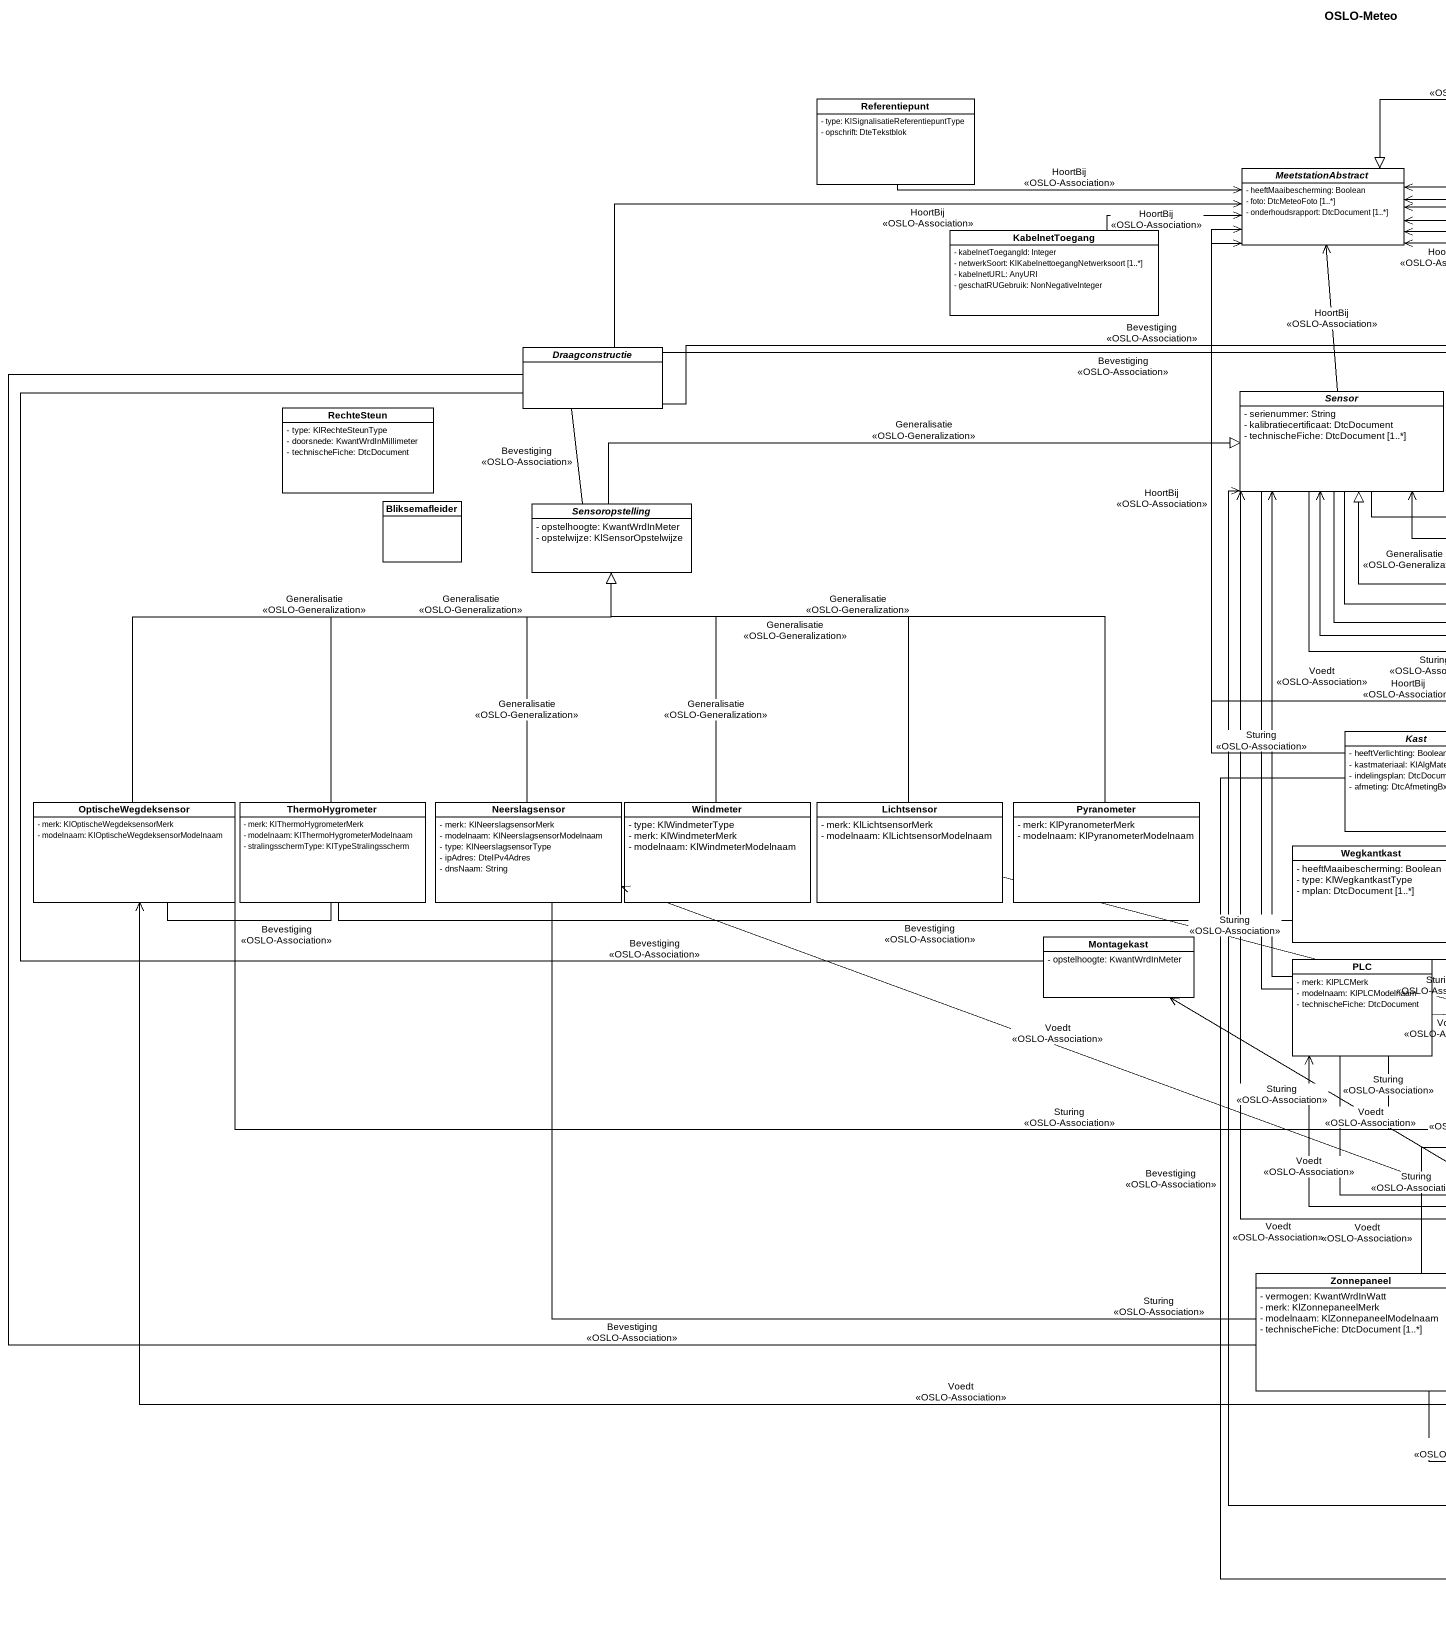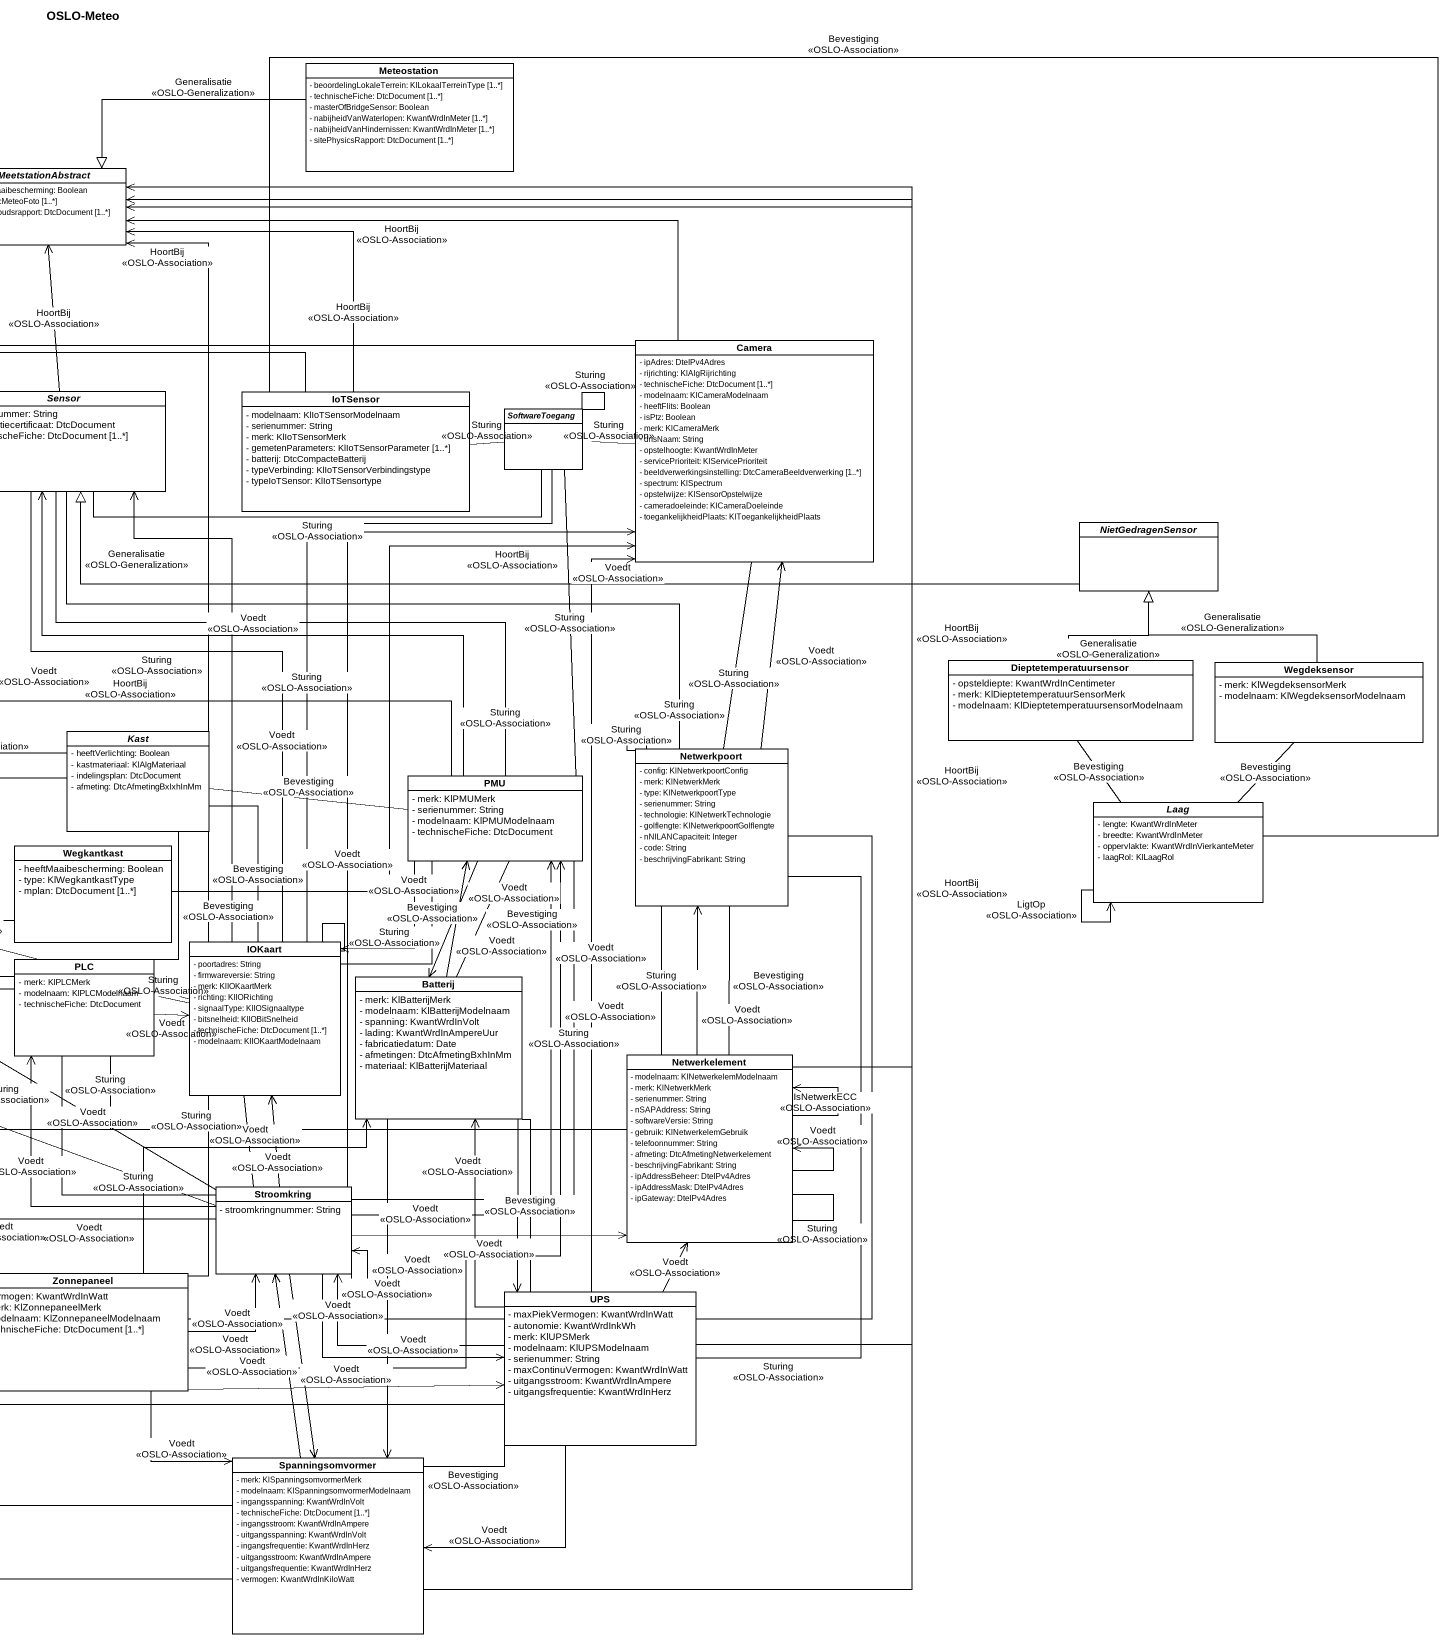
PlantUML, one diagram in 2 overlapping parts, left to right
@startuml
title OSLO-Meteo
hide circle
hide empty members
skinparam classAttributeIconSize 0
class Meteostation #FFFFFF {
  - beoordelingLokaleTerrein: KlLokaalTerreinType [1..*]
  - technischeFiche: DtcDocument [1..*]
  - masterOfBridgeSensor: Boolean
  - nabijheidVanWaterlopen: KwantWrdInMeter [1..*]
  - nabijheidVanHindernissen: KwantWrdInMeter [1..*]
  - sitePhysicsRapport: DtcDocument [1..*]
}
class Referentiepunt #FFFFFF {
  - type: KlSignalisatieReferentiepuntType
  - opschrift: DteTekstblok
}
abstract class MeetstationAbstract #FFFFFF {
  - heeftMaaibescherming: Boolean
  - foto: DtcMeteoFoto [1..*]
  - onderhoudsrapport: DtcDocument [1..*]
}
class KabelnetToegang #FFFFFF {
  - kabelnetToegangId: Integer
  - netwerkSoort: KlKabelnettoegangNetwerksoort [1..*]
  - kabelnetURL: AnyURI
  - geschatRUGebruik: NonNegativeInteger
}
class Camera #FFFFFF {
  - ipAdres: DteIPv4Adres
  - rijrichting: KlAlgRijrichting
  - technischeFiche: DtcDocument [1..*]
  - modelnaam: KlCameraModelnaam
  - heeftFlits: Boolean
  - isPtz: Boolean
  - merk: KlCameraMerk
  - dnsNaam: String
  - opstelhoogte: KwantWrdInMeter
  - servicePrioriteit: KlServicePrioriteit
  - beeldverwerkingsinstelling: DtcCameraBeeldverwerking [1..*]
  - spectrum: KlSpectrum
  - opstelwijze: KlSensorOpstelwijze
  - cameradoeleinde: KlCameraDoeleinde
  - toegankelijkheidPlaats: KlToegankelijkheidPlaats
}
abstract class Draagconstructie #FFFFFF
class RechteSteun #FFFFFF {
  - type: KlRechteSteunType
  - doorsnede: KwantWrdInMillimeter
  - technischeFiche: DtcDocument
}
abstract class Sensor #FFFFFF {
  - serienummer: String
  - kalibratiecertificaat: DtcDocument
  - technischeFiche: DtcDocument [1..*]
}
class IoTSensor #FFFFFF {
  - modelnaam: KlIoTSensorModelnaam
  - serienummer: String
  - merk: KlIoTSensorMerk
  - gemetenParameters: KlIoTSensorParameter [1..*]
  - batterij: DtcCompacteBatterij
  - typeVerbinding: KlIoTSensorVerbindingstype
  - typeIoTSensor: KlIoTSensortype
}
abstract class SoftwareToegang #FFFFFF
class Bliksemafleider #FFFFFF
abstract class Sensoropstelling #FFFFFF {
  - opstelhoogte: KwantWrdInMeter
  - opstelwijze: KlSensorOpstelwijze
}
abstract class NietGedragenSensor #FFFFFF
class Dieptetemperatuursensor #FFFFFF {
  - opsteldiepte: KwantWrdInCentimeter
  - merk: KlDieptetemperatuurSensorMerk
  - modelnaam: KlDieptetemperatuursensorModelnaam
}
class Wegdeksensor #FFFFFF {
  - merk: KlWegdeksensorMerk
  - modelnaam: KlWegdeksensorModelnaam
}
abstract class Kast #FFFFFF {
  - heeftVerlichting: Boolean
  - kastmateriaal: KlAlgMateriaal
  - indelingsplan: DtcDocument
  - afmeting: DtcAfmetingBxlxhInMm
}
class PMU #FFFFFF {
  - merk: KlPMUMerk
  - serienummer: String
  - modelnaam: KlPMUModelnaam
  - technischeFiche: DtcDocument
}
class Netwerkpoort #FFFFFF {
  - config: KlNetwerkpoortConfig
  - merk: KlNetwerkMerk
  - type: KlNetwerkpoortType
  - serienummer: String
  - technologie: KlNetwerkTechnologie
  - golflengte: KlNetwerkpoortGolflengte
  - nNILANCapaciteit: Integer
  - code: String
  - beschrijvingFabrikant: String
}
class OptischeWegdeksensor #FFFFFF {
  - merk: KlOptischeWegdeksensorMerk
  - modelnaam: KlOptischeWegdeksensorModelnaam
}
class ThermoHygrometer #FFFFFF {
  - merk: KlThermoHygrometerMerk
  - modelnaam: KlThermoHygrometerModelnaam
  - stralingsschermType: KlTypeStralingsscherm
}
class Neerslagsensor #FFFFFF {
  - merk: KlNeerslagsensorMerk
  - modelnaam: KlNeerslagsensorModelnaam
  - type: KlNeerslagsensorType
  - ipAdres: DteIPv4Adres
  - dnsNaam: String
}
class Windmeter #FFFFFF {
  - type: KlWindmeterType
  - merk: KlWindmeterMerk
  - modelnaam: KlWindmeterModelnaam
}
class Lichtsensor #FFFFFF {
  - merk: KlLichtsensorMerk
  - modelnaam: KlLichtsensorModelnaam
}
class Pyranometer #FFFFFF {
  - merk: KlPyranometerMerk
  - modelnaam: KlPyranometerModelnaam
}
abstract class Laag #FFFFFF {
  - lengte: KwantWrdInMeter
  - breedte: KwantWrdInMeter
  - oppervlakte: KwantWrdInVierkanteMeter
  - laagRol: KlLaagRol
}
class Wegkantkast #FFFFFF {
  - heeftMaaibescherming: Boolean
  - type: KlWegkantkastType
  - mplan: DtcDocument [1..*]
}
class Montagekast #FFFFFF {
  - opstelhoogte: KwantWrdInMeter
}
class PLC #FFFFFF {
  - merk: KlPLCMerk
  - modelnaam: KlPLCModelnaam
  - technischeFiche: DtcDocument
}
class IOKaart #FFFFFF {
  - poortadres: String
  - firmwareversie: String
  - merk: KlIOKaartMerk
  - richting: KlIORichting
  - signaalType: KlIOSignaaltype
  - bitsnelheid: KlIOBitSnelheid
  - technischeFiche: DtcDocument [1..*]
  - modelnaam: KlIOKaartModelnaam
}
class Batterij #FFFFFF {
  - merk: KlBatterijMerk
  - modelnaam: KlBatterijModelnaam
  - spanning: KwantWrdInVolt
  - lading: KwantWrdInAmpereUur
  - fabricatiedatum: Date
  - afmetingen: DtcAfmetingBxhInMm
  - materiaal: KlBatterijMateriaal
}
class Netwerkelement #FFFFFF {
  - modelnaam: KlNetwerkelemModelnaam
  - merk: KlNetwerkMerk
  - serienummer: String
  - nSAPAddress: String
  - softwareVersie: String
  - gebruik: KlNetwerkelemGebruik
  - telefoonnummer: String
  - afmeting: DtcAfmetingNetwerkelement
  - beschrijvingFabrikant: String
  - ipAddressBeheer: DteIPv4Adres
  - ipAddressMask: DteIPv4Adres
  - ipGateway: DteIPv4Adres
}
class Stroomkring #FFFFFF {
  - stroomkringnummer: String
}
class Zonnepaneel #FFFFFF {
  - vermogen: KwantWrdInWatt
  - merk: KlZonnepaneelMerk
  - modelnaam: KlZonnepaneelModelnaam
  - technischeFiche: DtcDocument [1..*]
}
class UPS #FFFFFF {
  - maxPiekVermogen: KwantWrdInWatt
  - autonomie: KwantWrdInkWh
  - merk: KlUPSMerk
  - modelnaam: KlUPSModelnaam
  - serienummer: String
  - maxContinuVermogen: KwantWrdInWatt
  - uitgangsstroom: KwantWrdInAmpere
  - uitgangsfrequentie: KwantWrdInHerz
}
class Spanningsomvormer #FFFFFF {
  - merk: KlSpanningsomvormerMerk
  - modelnaam: KlSpanningsomvormerModelnaam
  - ingangsspanning: KwantWrdInVolt
  - technischeFiche: DtcDocument [1..*]
  - ingangsstroom: KwantWrdInAmpere
  - uitgangsspanning: KwantWrdInVolt
  - ingangsfrequentie: KwantWrdInHerz
  - uitgangsstroom: KwantWrdInAmpere
  - uitgangsfrequentie: KwantWrdInHerz
  - vermogen: KwantWrdInKiloWatt
}
Meteostation -left-|> MeetstationAbstract : Generalisatie\n<<OSLO-Generalization>>
Referentiepunt -right-> MeetstationAbstract : HoortBij\n<<OSLO-Association>>
KabelnetToegang -right-> MeetstationAbstract : HoortBij\n<<OSLO-Association>>
Camera -left-> MeetstationAbstract : HoortBij\n<<OSLO-Association>>
Camera -left- Draagconstructie : Bevestiging\n<<OSLO-Association>>
Camera -left- SoftwareToegang : Sturing\n<<OSLO-Association>>
Draagconstructie -right-> MeetstationAbstract : HoortBij\n<<OSLO-Association>>
Draagconstructie -- Sensoropstelling : Bevestiging\n<<OSLO-Association>>
Sensor -up-> MeetstationAbstract : HoortBij\n<<OSLO-Association>>
Sensor -right- SoftwareToegang : Sturing\n<<OSLO-Association>>
IoTSensor -up-> MeetstationAbstract : HoortBij\n<<OSLO-Association>>
IoTSensor -left- Draagconstructie : Bevestiging\n<<OSLO-Association>>
IoTSensor -right- SoftwareToegang : Sturing\n<<OSLO-Association>>
IoTSensor -right- Laag : Bevestiging\n<<OSLO-Association>>
SoftwareToegang -- SoftwareToegang : Sturing\n<<OSLO-Association>>
Sensoropstelling -right-|> Sensor : Generalisatie\n<<OSLO-Generalization>>
NietGedragenSensor -left-|> Sensor : Generalisatie\n<<OSLO-Generalization>>
Dieptetemperatuursensor -up-|> NietGedragenSensor : Generalisatie\n<<OSLO-Generalization>>
Dieptetemperatuursensor -- Laag : Bevestiging\n<<OSLO-Association>>
Wegdeksensor -up-|> NietGedragenSensor : Generalisatie\n<<OSLO-Generalization>>
Wegdeksensor -- Laag : Bevestiging\n<<OSLO-Association>>
Kast -up-> MeetstationAbstract : HoortBij\n<<OSLO-Association>>
PMU -up-> MeetstationAbstract : HoortBij\n<<OSLO-Association>>
PMU -up- Sensor : Sturing\n<<OSLO-Association>>
PMU -up-> Sensor : Voedt\n<<OSLO-Association>>
PMU -up- SoftwareToegang : Sturing\n<<OSLO-Association>>
PMU -left- Kast : Bevestiging\n<<OSLO-Association>>
PMU --> IOKaart : Voedt\n<<OSLO-Association>>
PMU -- Batterij : Bevestiging\n<<OSLO-Association>>
PMU --> Batterij : Voedt\n<<OSLO-Association>>
Netwerkpoort -up-> Camera : Voedt\n<<OSLO-Association>>
Netwerkpoort -up- Camera : Sturing\n<<OSLO-Association>>
Netwerkpoort -left- Sensor : Sturing\n<<OSLO-Association>>
Netwerkpoort -- Netwerkpoort : Sturing\n<<OSLO-Association>>
Netwerkpoort -- Netwerkelement : Bevestiging\n<<OSLO-Association>>
Netwerkpoort -- UPS : Sturing\n<<OSLO-Association>>
OptischeWegdeksensor -up-|> Sensoropstelling : Generalisatie\n<<OSLO-Generalization>>
ThermoHygrometer -up-|> Sensoropstelling : Generalisatie\n<<OSLO-Generalization>>
ThermoHygrometer -left- OptischeWegdeksensor : Bevestiging\n<<OSLO-Association>>
ThermoHygrometer -right- Wegkantkast : Bevestiging\n<<OSLO-Association>>
Neerslagsensor -up-|> Sensoropstelling : Generalisatie\n<<OSLO-Generalization>>
Neerslagsensor -right- Netwerkpoort : Sturing\n<<OSLO-Association>>
Windmeter -up-|> Sensoropstelling : Generalisatie\n<<OSLO-Generalization>>
Lichtsensor -up-|> Sensoropstelling : Generalisatie\n<<OSLO-Generalization>>
Lichtsensor -right- IOKaart : Sturing\n<<OSLO-Association>>
Pyranometer -up-|> Sensoropstelling : Generalisatie\n<<OSLO-Generalization>>
Laag --> Laag : LigtOp\n<<OSLO-Association>>
Wegkantkast -up-> Camera : HoortBij\n<<OSLO-Association>>
Montagekast -up- Draagconstructie : Bevestiging\n<<OSLO-Association>>
PLC -up-> Sensor : Voedt\n<<OSLO-Association>>
PLC -up- Sensor : Sturing\n<<OSLO-Association>>
PLC -up- Kast : Bevestiging\n<<OSLO-Association>>
PLC -right-> IOKaart : Voedt\n<<OSLO-Association>>
PLC -- Stroomkring : Sturing\n<<OSLO-Association>>
IOKaart -up-> Sensor : Voedt\n<<OSLO-Association>>
IOKaart -up- Sensor : Sturing\n<<OSLO-Association>>
IOKaart -up- SoftwareToegang : Sturing\n<<OSLO-Association>>
IOKaart -up- Kast : Bevestiging\n<<OSLO-Association>>
IOKaart -up- PMU : Bevestiging\n<<OSLO-Association>>
IOKaart -left- PLC : Sturing\n<<OSLO-Association>>
IOKaart -- IOKaart : Sturing\n<<OSLO-Association>>
IOKaart -- Stroomkring : Sturing\n<<OSLO-Association>>
Batterij -up-> PMU : Voedt\n<<OSLO-Association>>
Batterij -- UPS : Bevestiging\n<<OSLO-Association>>
Batterij --> UPS : Voedt\n<<OSLO-Association>>
Batterij --> Spanningsomvormer : Voedt\n<<OSLO-Association>>
Netwerkelement -up-> MeetstationAbstract : HoortBij\n<<OSLO-Association>>
Netwerkelement -up- Netwerkpoort : Sturing\n<<OSLO-Association>>
Netwerkelement -up-> Netwerkpoort : Voedt\n<<OSLO-Association>>
Netwerkelement -left- OptischeWegdeksensor : Sturing\n<<OSLO-Association>>
Netwerkelement -left- PLC : Sturing\n<<OSLO-Association>>
Netwerkelement --> Netwerkelement : Voedt\n<<OSLO-Association>>
Netwerkelement --> Netwerkelement : IsNetwerkECC\n<<OSLO-Association>>
Netwerkelement -- Netwerkelement : Sturing\n<<OSLO-Association>>
Stroomkring -up-> Camera : Voedt\n<<OSLO-Association>>
Stroomkring -up-> Sensor : Voedt\n<<OSLO-Association>>
Stroomkring -up- PMU : Sturing\n<<OSLO-Association>>
Stroomkring -up-> PMU : Voedt\n<<OSLO-Association>>
Stroomkring -left-> Neerslagsensor : Voedt\n<<OSLO-Association>>
Stroomkring -left- Montagekast : Sturing\n<<OSLO-Association>>
Stroomkring -left-> Montagekast : Voedt\n<<OSLO-Association>>
Stroomkring -up-> PLC : Voedt\n<<OSLO-Association>>
Stroomkring -up-> IOKaart : Voedt\n<<OSLO-Association>>
Stroomkring -right-> Netwerkelement : Voedt\n<<OSLO-Association>>
Stroomkring --> Stroomkring : Voedt\n<<OSLO-Association>>
Stroomkring -right-> UPS : Voedt\n<<OSLO-Association>>
Stroomkring --> Spanningsomvormer : Voedt\n<<OSLO-Association>>
Zonnepaneel -up-> MeetstationAbstract : HoortBij\n<<OSLO-Association>>
Zonnepaneel -up- Draagconstructie : Bevestiging\n<<OSLO-Association>>
Zonnepaneel -up-> PMU : Voedt\n<<OSLO-Association>>
Zonnepaneel -up-> Batterij : Voedt\n<<OSLO-Association>>
Zonnepaneel -right-> Stroomkring : Voedt\n<<OSLO-Association>>
Zonnepaneel -right-> UPS : Voedt\n<<OSLO-Association>>
Zonnepaneel --> Spanningsomvormer : Voedt\n<<OSLO-Association>>
UPS -up-> MeetstationAbstract : HoortBij\n<<OSLO-Association>>
UPS -up-> Camera : Voedt\n<<OSLO-Association>>
UPS -left-> OptischeWegdeksensor : Voedt\n<<OSLO-Association>>
UPS -up-> Batterij : Voedt\n<<OSLO-Association>>
UPS -up-> Netwerkelement : Voedt\n<<OSLO-Association>>
UPS -left-> Stroomkring : Voedt\n<<OSLO-Association>>
UPS --> Spanningsomvormer : Voedt\n<<OSLO-Association>>
UPS -- Spanningsomvormer : Bevestiging\n<<OSLO-Association>>
Spanningsomvormer -up-> MeetstationAbstract : HoortBij\n<<OSLO-Association>>
Spanningsomvormer -up-> Sensor : Voedt\n<<OSLO-Association>>
Spanningsomvormer -up- Kast : Bevestiging\n<<OSLO-Association>>
Spanningsomvormer -up-> Stroomkring : Voedt\n<<OSLO-Association>>
@enduml
